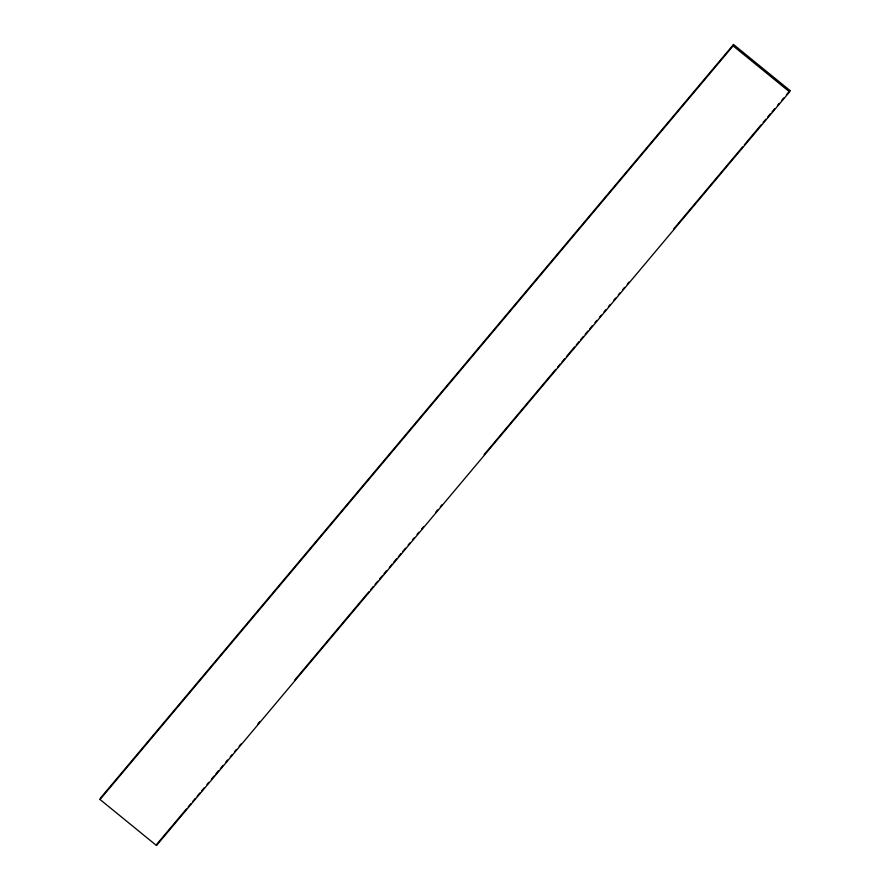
<?xml version="1.0" encoding="UTF-8"?>
<svg xmlns="http://www.w3.org/2000/svg" width="890" height="890" viewBox="0 0 890 890"><rect width="100%" height="100%" fill="white"/><g stroke="black" fill="none" stroke-linecap="round" stroke-linejoin="round"><path stroke-width="1.33" d="M100.025 799.498L100.425 798.119L733.516 44.5L789.975 90.502L789.575 91.881L156.484 845.5L100.025 799.498L733.115 45.88L733.516 44.5M156.484 845.5L156.885 844.12L186.388 808.999M188.179 806.874L190.861 803.681M192.652 801.545L195.333 798.352M197.124 796.227L199.805 793.035M201.596 790.899L204.277 787.706M206.958 784.513L208.749 782.388M211.431 779.195L214.112 776.002M215.903 773.866L218.584 770.673M220.375 768.548L223.056 765.356M225.737 762.163L227.529 760.038M230.21 756.845L232.001 754.709M234.682 751.516L236.473 749.391M239.154 746.198L240.945 744.062M257.933 723.848L259.713 721.712M294.59 680.205L368.805 591.85M370.596 589.725L373.277 586.532M375.068 584.407L377.749 581.215M379.541 579.078L382.222 575.886M384.013 573.761L386.694 570.568M389.375 567.375L392.056 564.182M393.847 562.046L396.528 558.853M398.32 556.728L401.001 553.536M402.792 551.399L405.473 548.207M408.154 545.014L409.945 542.889M412.626 539.696L414.417 537.571M417.099 534.378L418.89 532.242M421.571 529.049L423.351 526.924M435.878 512.017L437.669 509.892M440.35 506.699L442.13 504.574M484.16 454.545L555.694 369.383M557.485 367.259L560.166 364.066M561.957 361.941L564.638 358.737M566.429 356.612L574.473 347.033M576.264 344.908L578.945 341.716M580.736 339.579L583.417 336.387M585.208 334.262L587.89 331.069M589.681 328.933L592.362 325.74M595.043 322.547L596.834 320.422M599.515 317.229L601.306 315.105M603.987 311.912L605.767 309.776M608.46 306.583L610.24 304.458M613.822 300.197L615.613 298.072M618.294 294.879L620.085 292.743M622.766 289.55L624.546 287.425M627.239 284.233L629.019 282.108M673.73 228.886L742.583 146.917M744.374 144.792L761.362 124.567M763.153 122.442L765.834 119.249M767.625 117.113L770.306 113.92M772.097 111.795L774.778 108.602M777.46 105.409L779.251 103.273M781.932 100.081L783.723 97.956M786.404 94.763L789.975 90.502M733.115 45.88L789.575 91.881"/></g></svg>
